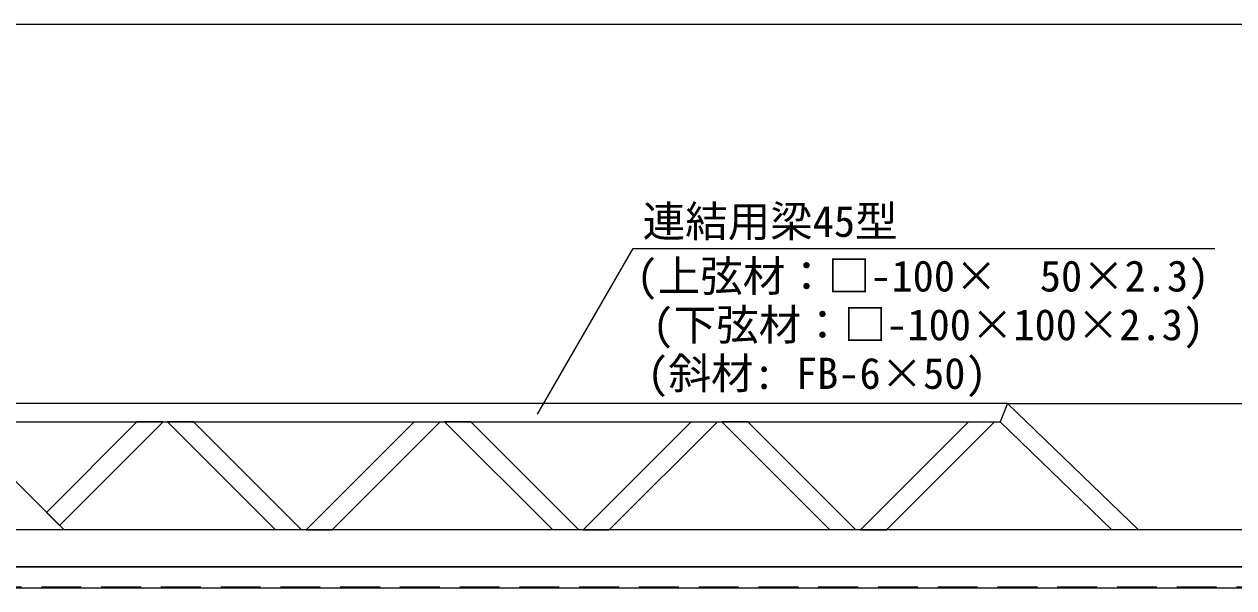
# Model space of a CAD drawing. Units: millimetres, scale not verified. Extents: x -20976 to 3174, y -17325 to 17325.
# Drawn here: x -11346 to -8067, y -9190 to -7661 of the extents above; entities that cross this region are included whole.
import ezdxf
from ezdxf.enums import TextEntityAlignment as Align

# ---------------------------------------------------------------- set-up
doc = ezdxf.new("R2010")
doc.units = ezdxf.units.MM
doc.header["$LTSCALE"] = 90
doc.linetypes.add('DASHED1', pattern=[1.8, 1.2, -0.6])
for name, color, linetype, lineweight in [('0-B_寸法', 3, 'Continuous', 18), ('1-9_文字', 7, 'Continuous', 18), ('1-B_連結用梁45', 7, 'Continuous', 18)]:
    doc.layers.add(name, color=color, linetype=linetype, lineweight=lineweight)
doc.styles.add('ＭＳ ゴシック', font='')
doc.styles.get('ＭＳ ゴシック').set_extended_font_data('MS Gothic')

msp = doc.modelspace()

# ---------------------------------------------------------------- linework, layer by layer
at = {"layer": '0-B_寸法'}
for p, q in [((-18720.24, -7661.4), (-7152.24, -7661.4)), ((-8679.24, -8690), (-6025.24, -8690))]:
    msp.add_line(p, q, dxfattribs=at)
at = {"layer": '1-9_文字'}
for p, q in [((-9954.35, -8719.32), (-9694.58, -8270.14)), ((-9694.58, -8270.14), (-9664.67, -8270.14)), ((-9664.67, -8270.14), (-8118.13, -8270.14))]:
    msp.add_line(p, q, dxfattribs=at)
at = {"layer": '1-B_連結用梁45'}
for p, q in [((-8680.24, -8690), (-11580.24, -8690)), ((-8680.24, -8690), (-8700.44, -8740)), ((-8680.24, -8690), (-8325.05, -9033)), ((-11530.24, -8740), (-8700.44, -8740)), ((-10969.53, -8740), (-11040.24, -8740)), ((-10886.82, -8740), (-10957.53, -8740)), ((-10664.53, -9033), (-10957.53, -8740)), ((-10593.82, -9033), (-10886.82, -8740)), ((-10581.82, -9033), (-10288.82, -8740)), ((-10511.11, -9033), (-10218.1, -8740)), ((-10288.82, -8740), (-10218.1, -8740)), ((-10135.4, -8740), (-10206.11, -8740)), ((-9913.1, -9033), (-10206.11, -8740)), ((-9842.4, -9033), (-10135.4, -8740)), ((-9830.39, -9033), (-9537.4, -8740)), ((-9759.69, -9033), (-9466.69, -8740)), ((-9537.4, -8740), (-9466.69, -8740)), ((-9383.98, -8740), (-9454.69, -8740)), ((-9161.68, -9033), (-9454.69, -8740)), ((-9090.97, -9033), (-9383.98, -8740)), ((-9078.98, -9033), (-8785.98, -8740)), ((-9008.26, -9033), (-8715.27, -8740)), ((-8785.98, -8740), (-8715.27, -8740)), ((-8700.44, -8740), (-8397.03, -9033)), ((-6986.24, -9033), (-11565.94, -9033)), ((-10593.82, -9033), (-10664.53, -9033)), ((-10581.82, -9033), (-10511.11, -9033)), ((-9842.4, -9033), (-9913.1, -9033)), ((-9830.39, -9033), (-9759.69, -9033)), ((-9090.97, -9033), (-9161.68, -9033)), ((-9078.98, -9033), (-9008.26, -9033))]:
    msp.add_line(p, q, dxfattribs=at)
at = {"layer": '1-B_連結用梁45', "color": 4, "linetype": 'DASHED1', "lineweight": 9}
msp.add_line((-7141.24, -9188.4), (-11586.24, -9188.4), dxfattribs=at)
at = {"layer": '1-B_連結用梁45'}
for points in [[(-11580.24, -8831.42), (-11580.24, -8690), (-11237.29, -9032.95), (-11378.72, -9032.95), (-11565.94, -8845.72)], [(-11040.24, -8740), (-11285.6, -8985.37), (-11250.25, -9020.72), (-10969.53, -8740)], [(-11580.24, -9033), (-11580.24, -9133), (-7386.24, -9133)], [(-7986.24, -9133), (-11586.24, -9133), (-11586.24, -9190), (-7986.24, -9190), (-7986.24, -9187)]]:
    msp.add_lwpolyline(points, dxfattribs=at)

# ---------------------------------------------------------------- texts
at = {"layer": '1-9_文字', "style": 'ＭＳ ゴシック'}
for s, p in [('連結用梁45型                 \u3000\u3000', (-9669.1, -8263.66)), ('(上弦材：□-100×  50×2.3)', (-9685.78, -8411.82)), ('(下弦材：□-100×100×2.3)', (-9642.49, -8543.83)), ('(斜材: FB-6×50)', (-9656.61, -8675.83))]:
    msp.add_text(s, height=84.46, dxfattribs=at).set_placement(p, align=Align.BOTTOM_LEFT)

doc.saveas('drawing.dxf')
